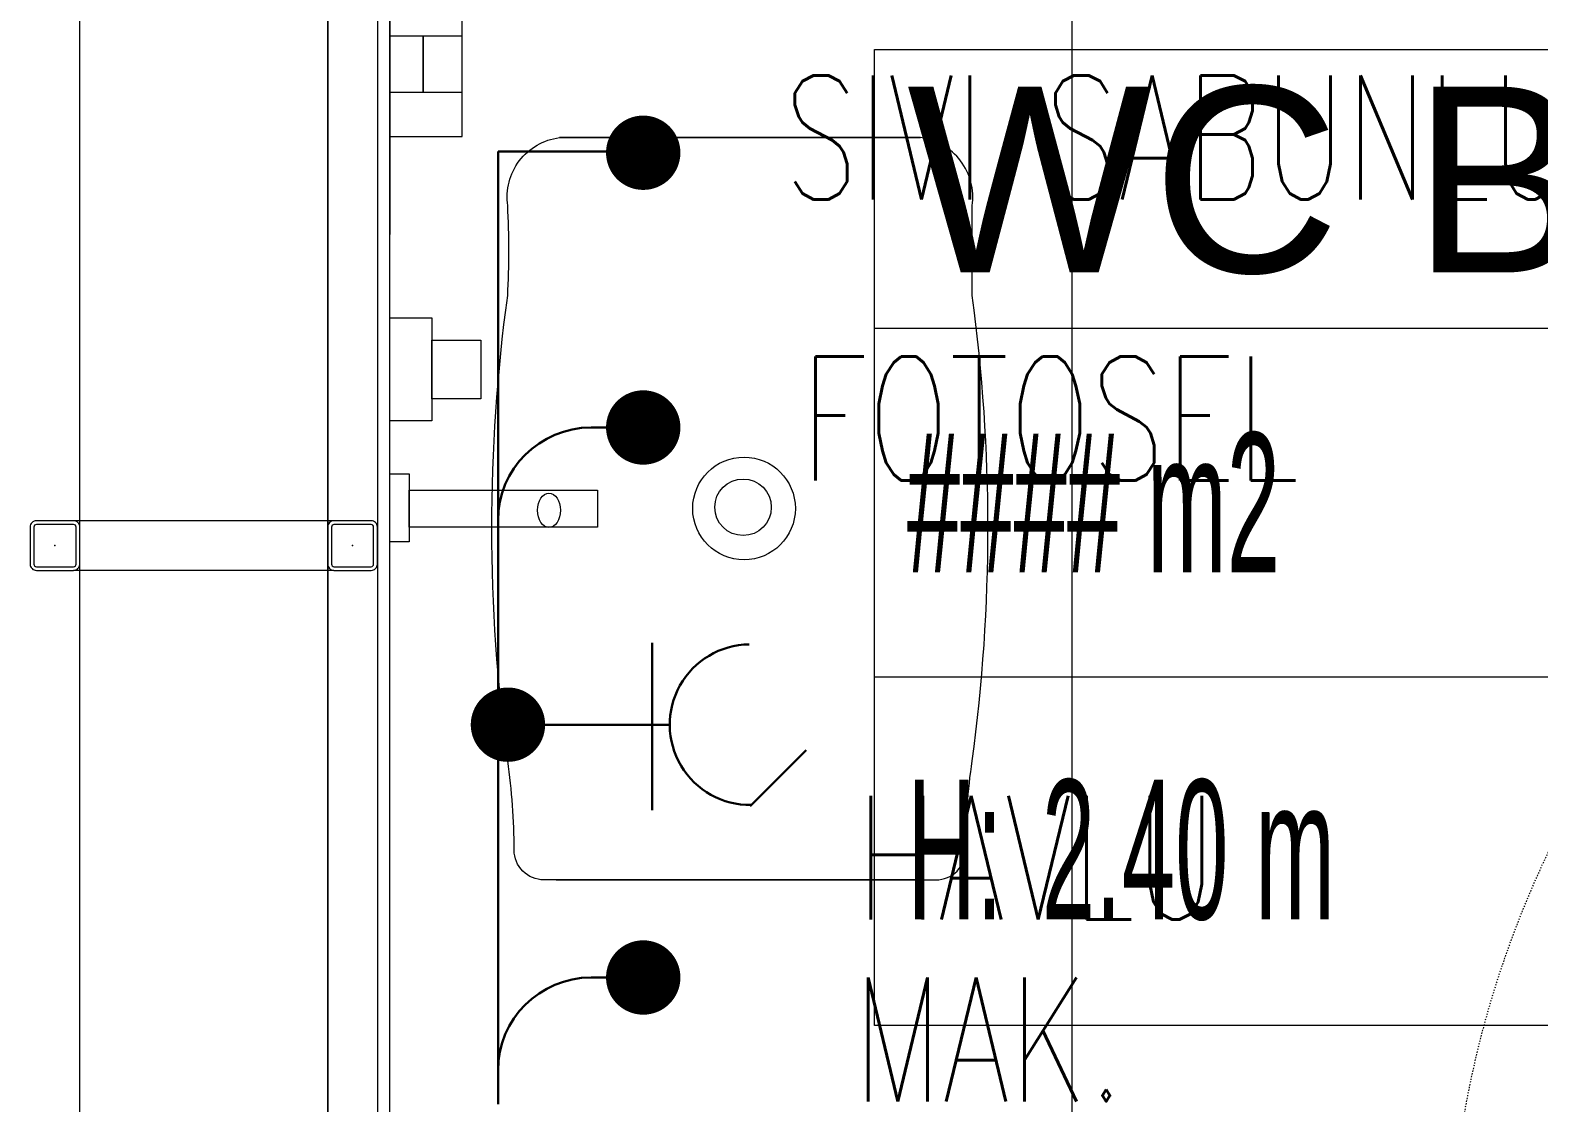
# Model space of a CAD drawing. Extents: x -1439 to 34962, y -872 to 8330.
# Drawn here: x 17226.8 to 17348.5, y 3302.4 to 3388.9 of the extents above; entities that cross this region are included whole.
import ezdxf
from ezdxf.enums import TextEntityAlignment as Align

# ---------------------------------------------------------------- set-up
doc = ezdxf.new("R2010")
doc.units = 0
doc.linetypes.add('DOT2', pattern=[0.125, 0, -0.125])
doc.layers.get('0').update_dxf_attribs({"color": 9, "lineweight": 9})
for name, color, linetype, lineweight in [('05V', 9, 'Continuous', 9), ('06D', 9, 'Continuous', 9), ('10', 9, 'Continuous', 9), ('11', 9, 'Continuous', 9), ('20', 9, 'DOT2', 9), ('21_MAHAL', 9, 'Continuous', 9), ('33', 9, 'BATTING', 9), ('E-KABLO', 7, 'Continuous', 30), ('E-KAPAKLI PRİZ', 7, 'Continuous', 30), ('E-YAZI', 7, 'Continuous', 30)]:
    doc.layers.add(name, color=color, linetype=linetype, lineweight=lineweight)
doc.styles.add('Arial', font='arial.ttf', dxfattribs={"height": 2.5})
doc.styles.add('E-YAZI', font='txttw.shx')
doc.styles.add('MuuM_TEXT-STANDART', font='ARIALN.TTF')
doc.linetypes.add('BATTING', pattern='A,0.0001,-0.1,[134,ltypeshp.shx,S=0.1,R=0,X=-0.1,Y=0],-0.2,[134,ltypeshp.shx,S=0.1,R=180,X=0.1,Y=0],-0.1', length=0.4001)

# ---------------------------------------------------------------- blocks, each defined once
blk = doc.blocks.new('Prf-40x40')
for points in [[(1.5, -2), (-1.5, -2, -0.414214), (-2, -1.5), (-2, 1.5, -0.414214), (-1.5, 2), (1.5, 2, -0.414214), (2, 1.5), (2, -1.5, -0.414214)], [(1.5, -1.7), (-1.5, -1.7, -0.414214), (-1.7, -1.5), (-1.7, 1.5, -0.414214), (-1.5, 1.7), (1.5, 1.7, -0.414214), (1.7, 1.5), (1.7, -1.5, -0.414214)]]:
    blk.add_lwpolyline(points, format="xyb", close=True)
blk.add_point((0, 0))
blk = doc.blocks.new('sıvı sabunluk plan')
for points in [[(5.85, 1.3), (0, 1.3), (0, 13), (5.85, 13), (5.85, 1.3)], [(3.15, 4.9), (0, 4.9), (0, 9.4), (3.15, 9.4), (3.15, 4.9)], [(5.85, 4.9), (3.15, 4.9), (3.15, 9.4), (5.85, 9.4), (5.85, 4.9)]]:
    blk.add_lwpolyline(points)
blk = doc.blocks.new('LAVABO BATARYA PLAN')
at = {"layer": '05V'}
for points in [[(0, 0), (5.5, 0), (5.5, -1.56), (0, -1.56)], [(9.77, 0), (18.07, 0), (18.07, -3.39), (9.77, -3.39)], [(1.18, -1.56), (4.18, -1.56), (4.18, -16.74), (1.18, -16.74)], [(11.55, -3.39), (16.28, -3.39), (16.28, -7.35), (11.55, -7.35)]]:
    blk.add_lwpolyline(points, close=True, dxfattribs=at)
blk = doc.blocks.new('Group-398-1')
at = {"lineweight": 0, "flags": 128}
blk.add_lwpolyline([(384774.1706, 69367.6054), (384774.1706, 69368.1554), (384775.3706, 69368.1554), (384775.3706, 69367.6054)], close=True, dxfattribs=at)
blk.add_lwpolyline([(384775.3706, 69367.6054), (384774.1706, 69367.6054), (384774.1706, 69368.1554), (384775.3706, 69368.1554)], close=True)
for points in [[(384775.042, 69367.7395), (384775.042, 69368.0459, 0.414214), (384775.018, 69368.0699, -0.035809), (384774.946, 69368.0751, 0.067889), (384774.5706, 69368.0751, -0.002456), (384774.498, 69368.0751, 0.418149), (384774.4431, 69368.0334), (384774.4431, 69367.7422)], [(384775.042, 69368.0361), (384775.042, 69367.7297, -0.414214), (384775.018, 69367.7057, 0.035809), (384774.946, 69367.7005, -0.067889), (384774.5706, 69367.7005, 0.025966), (384774.498, 69367.7005, -0.418149), (384774.4431, 69367.7422), (384774.4431, 69368.0334)]]:
    blk.add_lwpolyline(points, format="xyb")
for centre, radius in [((384774.7423, 69367.8911), 0.0414), ((384774.7414, 69367.8903), 0.0228)]:
    blk.add_circle(centre, radius)
blk.add_ellipse((384774.7438, 69367.7338), major_axis=(0.0138, 0), ratio=0.667081)
at = {"xscale": 0.01, "yscale": 0.01, "zscale": 0.01, "rotation": 180}
blk.add_blockref('LAVABO BATARYA PLAN', (384774.7693, 69367.6054), dxfattribs=at)
at = {"layer": '05V', "extrusion": (0, 0, -1), "xscale": 0.01, "yscale": 0.01, "zscale": -0.01, "rotation": 270}
blk.add_blockref('sıvı sabunluk plan', (-384774.4553, 69367.6639), dxfattribs=at)
blk = doc.blocks.new('P-AH-01-10')
at = {"layer": '20'}
blk.add_arc((-9.18, -13.22), 82.29, 179.9189, 269.4168, dxfattribs=at)
blk = doc.blocks.new('0_roomno2')
blk.add_lwpolyline([(19.375, -10.5), (0, -10.5), (0, 0), (19.375, 0)], close=True)
for points in [[(0, -3), (19.375, -3)], [(0, -6.75), (8.125, -6.75)]]:
    blk.add_lwpolyline(points)
at = {"style": 'MuuM_TEXT-STANDART', "width": 0.6}
blk.add_text('H:', height=1.5, dxfattribs=at).set_placement((0.35, -8.608), align=Align.MIDDLE_LEFT)
at = {"style": 'Arial'}
blk.add_attdef('ODANO', (0, 1.17), '', height=2, dxfattribs=at)
blk.add_attdef('MEKANADI', text='', height=2, dxfattribs=at).set_placement((0.35, -3), align=Align.BOTTOM_LEFT)
at = {"style": 'MuuM_TEXT-STANDART', "width": 0.6}
for tag, p in [('YER01', (10, -4.5)), ('TAVAN01', (13.75, -4.5)), ('DUVAR01', (17.5, -4.5)), ('YER02', (10, -6.75)), ('TAVAN02', (13.75, -6.75)), ('DUVAR02', (17.5, -6.75)), ('YER03', (10, -9)), ('TAVAN03', (13.75, -9)), ('DUVAR03', (17.5, -9))]:
    blk.add_attdef(tag, text='', height=1.5, dxfattribs=at).set_placement(p, align=Align.MIDDLE_CENTER)
for tag, p in [('M2', (0.35, -4.875)), ('TEMIZTAVANYUKSEKLIGI', (1.8, -8.608))]:
    blk.add_attdef(tag, text='', height=1.5, dxfattribs=at).set_placement(p, align=Align.MIDDLE_LEFT)
blk = doc.blocks.new('100_KAPAKLI PRİZ')
at = {"layer": 'E-KAPAKLI PRİZ', "color": 4}
for p, q in [((1.216, 3.6), (0.379, 4.438)), ((0, 2.4), (0, 0)), ((-1.223, 2.136), (1.279, 2.136))]:
    blk.add_line(p, q, dxfattribs=at)
blk.add_arc((0, 3.6), 1.2, 180.7551, 0.7551, dxfattribs=at)

msp = doc.modelspace()

# ---------------------------------------------------------------- linework, layer by layer
at = {"layer": '06D'}
for points in [[(17230.84, 3290.93), (17230.84, 3453.93)], [(17250.84, 3453.93), (17250.84, 3290.93)], [(17251.34, 3349.33), (17230.34, 3349.33)], [(17251.34, 3345.33), (17230.34, 3345.33)]]:
    msp.add_lwpolyline(points, dxfattribs=at)
at = {"layer": '11'}
msp.add_lwpolyline([(17254.84, 3287.43), (17255.84, 3287.43), (17255.87, 3457.43), (17254.84, 3457.43)], close=True, dxfattribs=at)
at = {"layer": '33', "ltscale": 0.3}
for points in [[(17230.84, 3287.53), (17230.84, 3457.33)], [(17250.84, 3287.53), (17250.84, 3457.33)]]:
    msp.add_lwpolyline(points, dxfattribs=at)
at = {"layer": 'E-KABLO', "color": 6, "ltscale": 40}
for p, q in [((17264.57, 3379.14), (17264.57, 3315.01)), ((17276.28, 3379.14), (17264.57, 3379.14)), ((17264.57, 3320.41), (17264.57, 3357.53)), ((17276.28, 3356.86), (17272.07, 3356.86)), ((17264.57, 3302.25), (17264.57, 3320.41)), ((17276.28, 3312.48), (17272.07, 3312.48))]:
    msp.add_line(p, q, dxfattribs=at)
at = {"layer": 'E-KABLO', "color": 4, "linetype": 'Continuous', "const_width": 3}
for points in [[(17276.28, 3377.53, 1), (17276.28, 3380.53, 1)], [(17276.28, 3355.36, 1), (17276.28, 3358.36, 1)], [(17265.37, 3331.38, 1), (17265.37, 3334.38, 1)], [(17276.28, 3310.98, 1), (17276.28, 3313.98, 1)]]:
    msp.add_lwpolyline(points, format="xyb", close=True, dxfattribs=at)
at = {"layer": 'E-KABLO', "color": 6, "ltscale": 40}
for centre in [(17272.07, 3349.36), (17272.07, 3304.98)]:
    msp.add_arc(centre, 7.5, 90, 180, dxfattribs=at)

# ---------------------------------------------------------------- block references
at = {"layer": '05V', "xscale": 100, "yscale": 100, "zscale": 100, "rotation": 270}
msp.add_blockref('Group-398-1', (-6919504.7, 38480824.56), dxfattribs=at)
at = {"layer": '10', "rotation": 270}
msp.add_blockref('P-AH-01-10', (17436.74, 3277.92), dxfattribs=at)
at = {"layer": '10', "xscale": -1, "rotation": 90}
for p in [(17228.84, 3347.33), (17252.84, 3347.33)]:
    msp.add_blockref('Prf-40x40', p, dxfattribs=at)
at = {"layer": '21_MAHAL'}
ref = msp.add_blockref('0_roomno2', (17294.93, 3387.37), dxfattribs=dict(at, xscale=7.5, yscale=7.5, zscale=7.5))
ref.add_attrib('MEKANADI', 'WC BAY', dxfattribs={"layer": '0', "height": 15, "style": 'Arial'}).set_placement((17297.55, 3364.87), align=Align.BOTTOM_LEFT)
ref.add_attrib('M2', '#### m2', dxfattribs={"layer": '0', "height": 11.25, "style": 'MuuM_TEXT-STANDART', "width": 0.6}).set_placement((17297.55, 3350.81), align=Align.MIDDLE_LEFT)
ref.add_attrib('TEMIZTAVANYUKSEKLIGI', '2.40 m', dxfattribs={"layer": '0', "height": 11.25, "style": 'MuuM_TEXT-STANDART', "width": 0.6}).set_placement((17308.43, 3322.81), align=Align.MIDDLE_LEFT)
at = {"layer": 'E-KAPAKLI PRİZ', "xscale": 5.399999999999999, "yscale": 5.399999999999999, "zscale": 5.399999999999999, "rotation": 270}
msp.add_blockref('100_KAPAKLI PRİZ', (17265.46, 3332.88), dxfattribs=at)

# ---------------------------------------------------------------- texts
at = {"layer": 'E-YAZI', "color": 3, "style": 'E-YAZI', "width": 0.7}
for s, p in [('SIVI SABUNLUK', (17287.62, 3375.27)), ('FOTOSEL', (17288.98, 3352.59)), ('HAVLU', (17293.44, 3317.15)), ('MAK.', (17293.22, 3302.48))]:
    msp.add_text(s, height=10, dxfattribs=at).set_placement(p)

doc.saveas('drawing.dxf')
